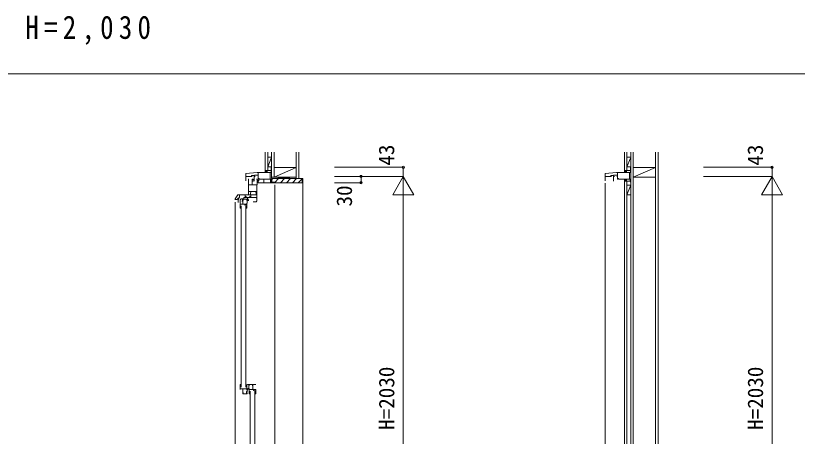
# Model space of a CAD drawing. Units: millimetres, scale not verified. Extents: x -14850 to 12650, y -10500 to 9500.
# Drawn here: x -1296 to 2403, y 2485 to 4476 of the extents above; entities that cross this region are included whole.
import ezdxf
from ezdxf.enums import TextEntityAlignment as Align

# ---------------------------------------------------------------- set-up
doc = ezdxf.new("R2010")
doc.units = ezdxf.units.MM
doc.header["$LTSCALE"] = 50
doc.layers.add('0-0_0', color=7, linetype='Continuous')
for name, color, linetype, lineweight in [('0-1_YKK_F1', 7, 'Continuous', 9), ('0-3_YKK_N1', 2, 'Continuous', 9), ('0-4_YKK_Z1', 7, 'Continuous', 9), ('0-6_YKK_C1', 4, 'Continuous', 9), ('0-8_YKK_C2', 5, 'Continuous', 9)]:
    doc.layers.add(name, color=color, linetype=linetype, lineweight=lineweight)
doc.styles.add('ＭＳ ゴシック', font='')
doc.styles.get('ＭＳ ゴシック').set_extended_font_data('MS Gothic')

msp = doc.modelspace()

# ---------------------------------------------------------------- linework, layer by layer
at = {"layer": '0-1_YKK_F1'}
msp.add_line((-14850, 4200), (12150, 4200), dxfattribs=at)
at = {"layer": '0-3_YKK_N1'}
for p, q in [((213.11, 3758), (538.11, 3758)), ((538.11, 3715), (538.11, 3758)), ((1958.11, 3758), (2283.11, 3758)), ((2283.11, 3715), (2283.11, 3758)), ((213.11, 3715), (538.11, 3715)), ((338.11, 3685), (338.11, 3715)), ((1958.11, 3715), (2283.11, 3715)), ((213.11, 3685), (338.11, 3685))]:
    msp.add_line(p, q, dxfattribs=at)
for points in [[(213.11, 1685), (538.11, 1685), (538.11, 3715)], [(1958.11, 1685), (2283.11, 1685), (2283.11, 3715)]]:
    msp.add_lwpolyline(points, dxfattribs=at)
for points in [[(488.11, 3628.4), (538.11, 3715), (588.11, 3628.4)], [(2233.11, 3628.4), (2283.11, 3715), (2333.11, 3628.4)]]:
    msp.add_lwpolyline(points, close=True, dxfattribs=at)
for centre in [(538.11, 3758), (2283.11, 3758), (338.11, 3715), (338.11, 3685)]:
    msp.add_circle(centre, 5, dxfattribs=at)
at = {"layer": '0-4_YKK_Z1'}
for p, q in [((-115.4, 3829.8), (-115.4, 3743)), ((-103.4, 3829.8), (-103.4, 3743)), ((-85.4, 3829.8), (-85.4, 3712)), ((-73.4, 3757), (-73.4, 3829.8)), ((31.6, 3829.8), (31.6, 3704.99)), ((44.1, 3829.8), (44.1, 3704.99)), ((1584.61, 3829.8), (1584.61, 3743)), ((1596.61, 3829.8), (1596.61, 3743)), ((1614.61, 1475.48), (1614.61, 3829.8)), ((1626.61, 1667.48), (1626.61, 3829.8)), ((1626.61, 3757), (1626.61, 3829.8)), ((1731.61, 3829.8), (1731.61, 1682.48)), ((1744.11, 3829.8), (1744.11, 1682.48)), ((-103.4, 3805.99), (-87.4, 3805.99)), ((-87.4, 3800.99), (-103.4, 3761)), ((1596.61, 3806), (1612.61, 3806)), ((1612.61, 3801), (1596.61, 3761)), ((-102.4, 3743), (-115.4, 3743)), ((-87.4, 3743), (-102.4, 3743)), ((-73.4, 3712), (31.6, 3757)), ((-73.4, 3757), (-73.4, 3712)), ((31.6, 3757), (-73.4, 3757)), ((31.6, 3712), (31.6, 3757)), ((1597.61, 3743), (1584.61, 3743)), ((1612.6, 3743), (1597.61, 3743)), ((1626.61, 3712), (1731.61, 3757)), ((1626.61, 3757), (1626.61, 3712)), ((1731.61, 3757), (1626.61, 3757)), ((-73.4, 3712), (-85.4, 3712)), ((31.6, 3712), (-85.4, 3705)), ((-85.4, 3705), (-85.4, 3712)), ((31.6, 3705), (-85.4, 3705)), ((-73.4, 3712), (31.6, 3712)), ((44.1, 3704.99), (31.6, 3704.99)), ((1612.61, 3701), (1612.61, 3692)), ((1626.61, 3712), (1731.61, 3712)), ((1584.61, 3692), (1584.61, 1678)), ((1612.61, 3692), (1596.61, 3692)), ((1596.61, 3692), (1596.61, 1678)), ((1596.61, 3673.41), (1613.6, 3673.41)), ((1613.6, 3670.88), (1596.61, 3628.41)), ((1596.61, 3628.41), (1613.62, 3628.41))]:
    msp.add_line(p, q, dxfattribs=at)
for points in [[(-73.4, 3712), (-73.4, 3829.8), (-73.4, 3764.99)], [(-103.4, 3805.99), (-103.4, 3761), (-87.4, 3761)], [(1596.61, 3806), (1596.61, 3761), (1612.6, 3761)], [(31.6, 3705), (31.6, 3712), (-85.4, 3712)]]:
    msp.add_lwpolyline(points, dxfattribs=at)
at = {"layer": '0-6_YKK_C1'}
for p, q in [((-87.4, 3758), (-87.4, 3733)), ((-85.4, 3758), (-87.4, 3758)), ((-85.4, 3741.8), (-87.4, 3741.8)), ((1612.61, 3758), (1612.61, 3733)), ((1614.61, 3758), (1612.61, 3758)), ((1614.61, 3741.8), (1612.61, 3741.8)), ((-206.4, 3728.3), (-152.68, 3733)), ((-206.4, 3693.5), (-206.4, 3728.3)), ((-177.2, 3715.3), (-206.4, 3715.3)), ((-194.4, 3702), (-194.4, 3627)), ((-192.4, 3702), (-194.4, 3702)), ((-179.9, 3719.3), (-179.9, 3715.3)), ((-166.3, 3719.3), (-179.9, 3719.3)), ((-176.5, 3702), (-176.5, 3674.8)), ((-172.7, 3702), (-176.5, 3702)), ((-172.7, 3699.5), (-172.7, 3702)), ((-163.1, 3715.3), (-169.4, 3715.3)), ((-167.4, 3693), (-167.4, 3715.3)), ((-166.3, 3720.5), (-148.9, 3720.5)), ((-166.3, 3715.3), (-166.3, 3720.5)), ((-156.4, 3702), (-153.9, 3702)), ((-153.9, 3702), (-153.9, 3674.8)), ((-152.68, 3733), (-87.4, 3733)), ((-150.9, 3715.3), (-148.9, 3715.3)), ((-148.9, 3699.7), (-148.9, 3733)), ((-148.9, 3704.8), (-143.1, 3704.8)), ((-148.9, 3702), (-88.1, 3702)), ((-144.7, 3694.1), (-144.7, 3702)), ((-144.3, 3704.8), (-144.3, 3702)), ((-143.1, 3704.8), (-143.1, 3702)), ((-122.4, 3702), (-122.4, 3685)), ((-91.5, 3702), (-91.5, 3733)), ((-90.6, 3701.4), (-90.6, 3685)), ((-88.54, 3701.4), (-90.6, 3701.4)), ((-88.1, 3699.9), (-88.99, 3699.38)), ((-88.99, 3699.38), (-86.9, 3687.5)), ((-88.1, 3702), (-88.1, 3699.9)), ((-88.1, 3700), (-85.4, 3700)), ((1547.33, 3733), (1493.61, 3728.3)), ((1493.61, 3728.3), (1493.61, 3693.5)), ((1522.81, 3715.3), (1493.61, 3715.3)), ((1520.11, 3719.3), (1533.41, 3719.3)), ((1520.11, 3715.3), (1520.11, 3719.3)), ((1536.91, 3715.3), (1530.61, 3715.3)), ((1533.41, 3720.5), (1551.11, 3720.5)), ((1533.41, 3693), (1533.41, 3720.5)), ((1612.61, 3733), (1547.33, 3733)), ((1549.11, 3715.3), (1551.11, 3715.3)), ((1551.11, 3702), (1551.11, 3733)), ((1551.11, 3704.8), (1556.91, 3704.8)), ((1553.41, 3702), (1551.11, 3702)), ((1556.91, 3704.8), (1556.91, 3702)), ((1556.91, 3702), (1611.91, 3702)), ((1608.51, 3733), (1608.51, 3702)), ((1611.91, 3699.9), (1611.11, 3699.44)), ((1611.11, 3699.44), (1611.11, 3698.84)), ((1611.91, 3702), (1611.91, 3699.9)), ((1614.61, 3700), (1611.91, 3700)), ((-153.9, 3674.8), (-194.4, 3674.8)), ((-172.7, 3693), (-176.5, 3693)), ((-172.7, 3695.5), (-172.7, 3693)), ((-155.4, 3674.8), (-155.4, 3627)), ((-148.9, 3685), (-148.9, 3696.7)), ((-148.9, 3694.1), (-144.7, 3694.1)), ((-70.4, 3685), (-148.9, 3685)), ((-86.9, 3687.5), (-85.4, 3687.5)), ((-70.4, 3687.5), (-70.4, 3685)), ((-70.4, 3675), (-70.4, 1696)), ((1493.61, 3683.5), (1493.61, 1665.5)), ((1611.11, 3698.84), (1613.11, 3687.5)), ((1613.11, 3687.5), (1614.61, 3687.5)), ((-257.7, 3608.5), (-245.2, 3627)), ((-245.2, 3627), (-155.7, 3627)), ((-236.5, 3616.7), (-236.5, 3627)), ((-210.7, 3627), (-210.7, 3615.5)), ((-194.4, 3644), (-155.4, 3644)), ((-183.9, 3640.45), (-184.29, 3636)), ((-184.29, 3636), (-184.29, 3627)), ((-183.6, 3627), (-183.6, 3615.5)), ((-158.88, 3640.45), (-158.49, 3636)), ((-158.49, 3636), (-158.49, 3627)), ((-155.4, 3627), (-158.4, 3627)), ((-155.7, 3627), (-155.7, 3612.7)), ((-257.7, 3603.5), (-257.7, 3608.5)), ((-257.7, 3605), (-247.4, 3605)), ((-257.7, 3593.5), (-257.7, 1809.5)), ((-247.4, 3607), (-240.4, 3607)), ((-247.4, 3605), (-247.4, 3607)), ((-245.2, 3611.9), (-240.4, 3611.9)), ((-245.2, 3607), (-245.2, 3611.9)), ((-243.7, 3607), (-243.7, 3591)), ((-240.4, 3611.9), (-236.5, 3616.7)), ((-234.5, 3603.6), (-229.5, 3608.6)), ((-234.5, 3587.1), (-234.5, 3603.6)), ((-229.5, 3608.6), (-216.9, 3608.6)), ((-225.2, 3598.5), (-222, 3598.5)), ((-222, 3598.5), (-222, 3608.6)), ((-220.7, 3607.1), (-201.1, 3607.1)), ((-220.7, 3584.2), (-220.7, 3607.1)), ((-220.7, 3602.7), (-217.6, 3602.7)), ((-216.9, 3615.5), (-157.1, 3615.5)), ((-216.9, 3607.5), (-216.9, 3615.5)), ((-216.9, 3607.5), (-210.9, 3607.5)), ((-210.9, 3607.5), (-210.9, 3609.5)), ((-208, 3619.6), (-205.9, 3619.6)), ((-205.9, 3619.6), (-205.9, 3615.5)), ((-204.2, 3602.7), (-201.1, 3602.7)), ((-202.3, 3588.6), (-202.3, 3580.1)), ((-201.1, 3588.6), (-202.3, 3588.6)), ((-201.1, 3607.1), (-201.1, 3588.6)), ((-199.6, 3615.5), (-199.6, 3599.1)), ((-199.6, 3607.9), (-194.6, 3607.9)), ((-199.6, 3604.1), (-194.6, 3604.1)), ((-194.6, 3604.1), (-194.6, 3599.1)), ((-190.3, 3619.6), (-186.2, 3619.6)), ((-187.2, 3615.5), (-187.2, 3619.6)), ((-157.1, 3595), (-172, 3595)), ((-157.1, 3615.5), (-157.1, 3612.5)), ((-157.1, 3612.5), (-155.7, 3612.5)), ((-157.1, 3598), (-157.1, 3595)), ((-155.7, 3598), (-157.1, 3598)), ((-155.7, 3612.5), (-155.7, 3598)), ((-234.1, 3584.2), (-202.3, 3584.2)), ((-234.1, 3564.1), (-234.1, 3584.2)), ((-230.4, 3573.1), (-234.1, 3573.1)), ((-230.4, 3564.1), (-234.1, 3564.1)), ((-230.4, 3570.3), (-230.4, 3573.1)), ((-230.4, 3566.9), (-230.4, 3564.1)), ((-228.42, 3576.11), (-228.42, 2717.35)), ((-212.4, 3579.1), (-212.4, 3584.2)), ((-209.8, 3579.1), (-212.4, 3579.1)), ((-203.5, 3581.1), (-211.3, 3581.1)), ((-206.62, 3576.11), (-206.62, 2717.35)), ((-204.4, 3566.6), (-204.4, 3565.6)), ((-204.4, 3565.6), (-204.14, 3564.1)), ((-204.14, 3564.1), (-201.6, 3564.1)), ((-203.5, 3580.1), (-203.5, 3581.1)), ((-201.6, 3580.1), (-203.5, 3580.1)), ((-201.6, 3564.1), (-201.6, 3580.1)), ((-234.1, 2729.35), (-234.1, 2706.25)), ((-230.4, 2729.35), (-234.1, 2729.35)), ((-230.4, 2720.35), (-234.1, 2720.35)), ((-234.1, 2710.35), (-202.3, 2710.35)), ((-230.4, 2726.55), (-230.4, 2729.35)), ((-230.4, 2723.15), (-230.4, 2720.35)), ((-220.7, 2686.35), (-220.7, 2710.35)), ((-202.3, 2729.35), (-202.3, 2704.85)), ((-202.3, 2704.85), (-197.4, 2704.85)), ((-201.1, 2704.85), (-201.1, 2694.85)), ((-198.53, 2706.1), (-197.8, 2707.37)), ((-198.4, 2729.35), (-175.05, 2729.35)), ((-197.8, 2711.85), (-191.9, 2711.85)), ((-197.8, 2707.37), (-197.8, 2711.85)), ((-197.4, 2708.6), (-196.53, 2710.1)), ((-197.4, 2704.85), (-197.4, 2708.6)), ((-193.1, 2711.85), (-193.1, 2729.35)), ((-190, 2724.95), (-193.1, 2724.95)), ((-191.9, 2711.85), (-191.9, 2686.35)), ((-160.1, 2706.45), (-191.9, 2706.45)), ((-176.6, 2724.95), (-173.5, 2724.95)), ((-175.05, 2729.35), (-174.5, 2729.55)), ((-174.5, 2729.55), (-159.8, 2729.55)), ((-173.5, 2729.55), (-173.5, 2706.45)), ((-170.2, 2701.35), (-170.2, 2706.45)), ((-167.6, 2701.35), (-170.2, 2701.35)), ((-162.3, 2703.35), (-169.1, 2703.35)), ((-161.3, 2703.15), (-162.3, 2703.35)), ((-161.3, 2702.35), (-161.3, 2703.15)), ((-159.4, 2702.35), (-161.3, 2702.35)), ((-160.1, 2702.35), (-160.1, 2706.45)), ((-159.4, 2686.35), (-159.4, 2702.35)), ((-217.6, 2690.75), (-220.7, 2690.75)), ((-201.1, 2686.35), (-220.7, 2686.35)), ((-204.3, 2696.85), (-204.3, 2689.85)), ((-201.1, 2696.85), (-204.3, 2696.85)), ((-204.3, 2689.85), (-201.1, 2689.85)), ((-201.1, 2691.85), (-201.1, 2686.35)), ((-188.2, 2695.35), (-191.9, 2695.35)), ((-191.9, 2686.35), (-188.2, 2686.35)), ((-188.2, 2692.56), (-188.2, 2695.35)), ((-188.2, 2686.35), (-188.2, 2689.15)), ((-186.32, 2698.36), (-186.32, 1839.6)), ((-164.52, 2698.36), (-164.52, 1839.6)), ((-162.2, 2688.85), (-162.2, 2687.85)), ((-162.2, 2687.85), (-161.94, 2686.35)), ((-161.94, 2686.35), (-159.4, 2686.35))]:
    msp.add_line(p, q, dxfattribs=at)
at = {"layer": '0-8_YKK_C2'}
for p, q in [((-115.4, 3739.8), (-112.2, 3743)), ((-115.4, 3734.14), (-106.54, 3743)), ((-115.4, 3743), (-115.4, 3733)), ((-103.4, 3743), (-115.4, 3743)), ((-110.89, 3733), (-105.4, 3738.48)), ((-105.4, 3743), (-105.4, 3733)), ((1584.61, 3739.8), (1587.81, 3743)), ((1584.61, 3734.14), (1593.46, 3743)), ((1584.61, 3743), (1584.61, 3733)), ((1596.61, 3743), (1584.61, 3743)), ((1589.12, 3733), (1594.61, 3738.48)), ((1594.61, 3743), (1594.61, 3733)), ((-84.4, 3700.57), (-79.96, 3705.01)), ((-70.4, 3686.29), (-51.68, 3705.01)), ((-43.39, 3685.01), (-23.39, 3705.01)), ((-15.11, 3685.01), (4.89, 3705.01)), ((13.18, 3685.01), (33.18, 3705.01)), ((41.46, 3685.01), (59.59, 3703.14)), ((62.59, 3705.01), (59.59, 3705.01)), ((62.59, 3705.01), (62.59, 1682.48)), ((1593.4, 3702.31), (1584.61, 3693.51)), ((1587.54, 3702.1), (1584.61, 3699.17)), ((1584.61, 3692), (1584.61, 3702)), ((1594.61, 3692), (1594.61, 3702.35)), ((1594.61, 3702), (1594.61, 3692)), ((1596.61, 3692), (1584.61, 3692)), ((1596.61, 3692), (1584.61, 3692)), ((1594.61, 3697.86), (1588.75, 3692))]:
    msp.add_line(p, q, dxfattribs=at)
for points in [[(-84.41, 3705.01), (59.59, 3705.01), (59.59, 3687.01)], [(57.59, 3685.01), (-70.41, 3685.01), (-70.41, 3688.01), (-82.41, 3688.01), (-84.41, 3690.01), (-84.41, 3705.01)]]:
    msp.add_lwpolyline(points, dxfattribs=at)
msp.add_arc((57.59, 3687.01), 2, 270, 359.99998, dxfattribs=at)

# ---------------------------------------------------------------- texts
at = {"layer": '0-0_0', "insert": (-1250, 4337.5), "char_height": 110, "attachment_point": 7, "style": 'ＭＳ ゴシック'}
msp.add_mtext('\\T1.39;\\W0.85;H=2,030', dxfattribs=at)
at = {"layer": '0-3_YKK_N1', "color": 4, "style": 'ＭＳ ゴシック'}
for s, p in [('43', (517.09, 3765.81)), ('43', (2262.09, 3765.81)), ('30', (317.47, 3572.61)), ('H=2030', (517.57, 2515.41)), ('H=2030', (2262.57, 2515.41))]:
    msp.add_text(s, height=73.31, rotation=90, dxfattribs=at).set_placement(p, align=Align.BOTTOM_LEFT)

doc.saveas('drawing.dxf')
